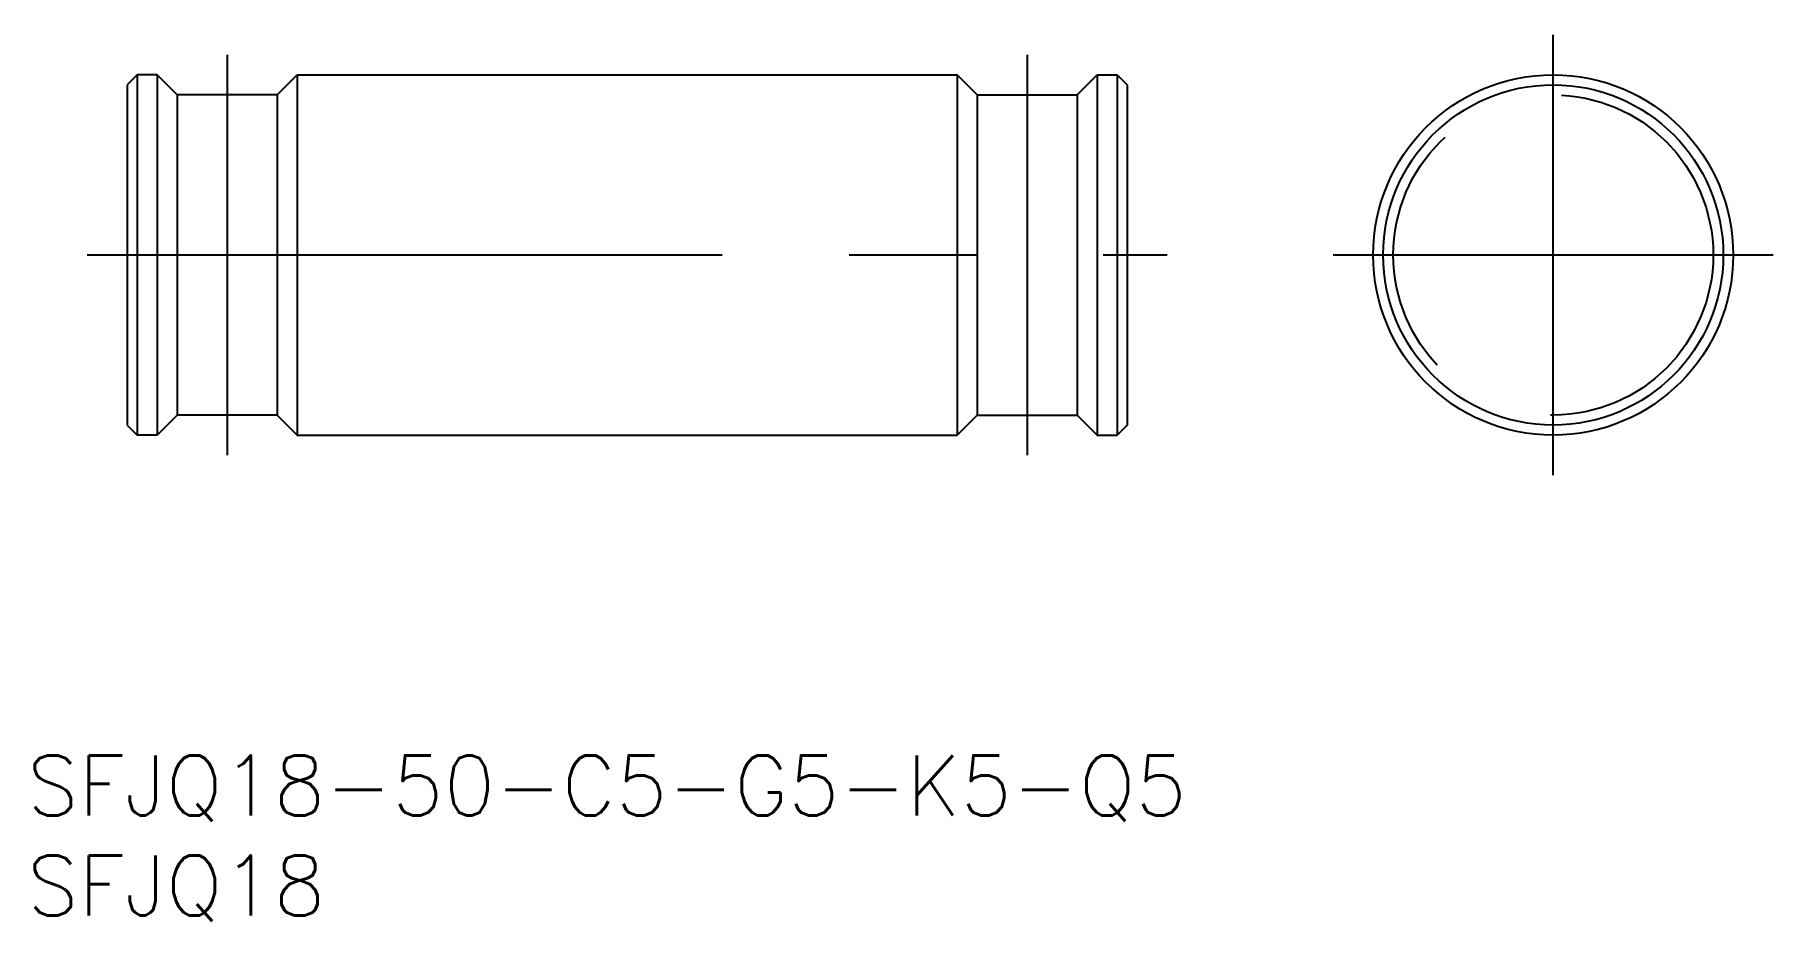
# Model space of a CAD drawing. Extents: x -75.9 to 11, y -33.3 to 11.
import ezdxf

# ---------------------------------------------------------------- set-up
doc = ezdxf.new("R2010")
doc.units = 0
doc.linetypes.add('CENTER', pattern=[50.8, 31.75, -6.35, 6.35, -6.35])
doc.linetypes.add('DASHED', pattern=[19.05, 12.7, -6.35])
doc.layers.get('0').update_dxf_attribs({"linetype": 'CONTINUOUS'})
doc.layers.add('CENTER', color=1, linetype='CONTINUOUS')
doc.styles.get("Standard").update_dxf_attribs({"font": 'txt.shx', "height": 3, "bigfont": 'bigfont.shx'})

# ---------------------------------------------------------------- blocks, each defined once
blk = doc.blocks.new('*U2')
at = {"color": 7, "linetype": 'CONTINUOUS'}
blk.add_text('SFJQ18-50-C5-G5-K5-Q5', height=3, dxfattribs=at).set_placement((-76.302, -28))
blk = doc.blocks.new('*U3')
at = {"color": 7, "linetype": 'CONTINUOUS'}
blk.add_text('SFJQ18', height=3, dxfattribs=at).set_placement((-76.302, -33))

msp = doc.modelspace()

# ---------------------------------------------------------------- linework, layer by layer
at = {"color": 7, "linetype": 'CONTINUOUS'}
for p, q in [((-70.802, 9), (-71.302, 8.5)), ((-70.802, 9), (-70.802, -9)), ((-69.802, 9), (-70.802, 9)), ((-69.802, 9), (-69.802, -9)), ((-68.802, 8), (-69.802, 9)), ((-63.802, 8), (-62.802, 9)), ((-62.802, 9), (-29.802, 9)), ((-62.802, 9), (-62.802, -9)), ((-28.802, 8), (-29.802, 9)), ((-29.802, 9), (-29.802, -9)), ((-23.802, 8), (-22.802, 9)), ((-22.802, 9), (-21.802, 9)), ((-22.802, 9), (-22.802, -9)), ((-21.802, 9), (-21.802, -9)), ((-21.802, 9), (-21.302, 8.5)), ((-71.302, 8.5), (-71.302, -8.5)), ((-68.802, 8), (-68.802, -8)), ((-63.802, 8), (-68.802, 8)), ((-63.802, 8), (-63.802, -8)), ((-28.802, 8), (-28.802, -8)), ((-28.802, 8), (-23.802, 8)), ((-23.802, 8), (-23.802, -8)), ((-21.302, 8.5), (-21.302, -8.5)), ((-71.302, -8.5), (-70.802, -9)), ((-68.802, -8), (-69.802, -9)), ((-63.802, -8), (-68.802, -8)), ((-63.802, -8), (-62.802, -9)), ((-28.802, -8), (-29.802, -9)), ((-28.802, -8), (-23.802, -8)), ((-23.802, -8), (-22.802, -9)), ((-21.302, -8.5), (-21.802, -9)), ((-69.802, -9), (-70.802, -9)), ((-62.802, -9), (-29.802, -9)), ((-22.802, -9), (-21.802, -9))]:
    msp.add_line(p, q, dxfattribs=at)
for radius in [9, 8.5]:
    msp.add_circle((0, 0), radius, dxfattribs=at)
at = {"color": 3, "linetype": 'DASHED'}
msp.add_circle((0, 0), 8, dxfattribs=at)
at = {"layer": 'CENTER', "color": 1, "linetype": 'CENTER'}
for p, q in [((0, -11), (0, 11)), ((-66.302, 10), (-66.302, -10)), ((-26.302, 10), (-26.302, -10)), ((-73.302, 0), (-19.302, 0)), ((-11, 0), (11, 0))]:
    msp.add_line(p, q, dxfattribs=at)

# ---------------------------------------------------------------- block references
at = {"color": 7, "linetype": 'CONTINUOUS'}
for name in ['*U2', '*U3']:
    msp.add_blockref(name, (0, 0), dxfattribs=at)

doc.saveas('drawing.dxf')
